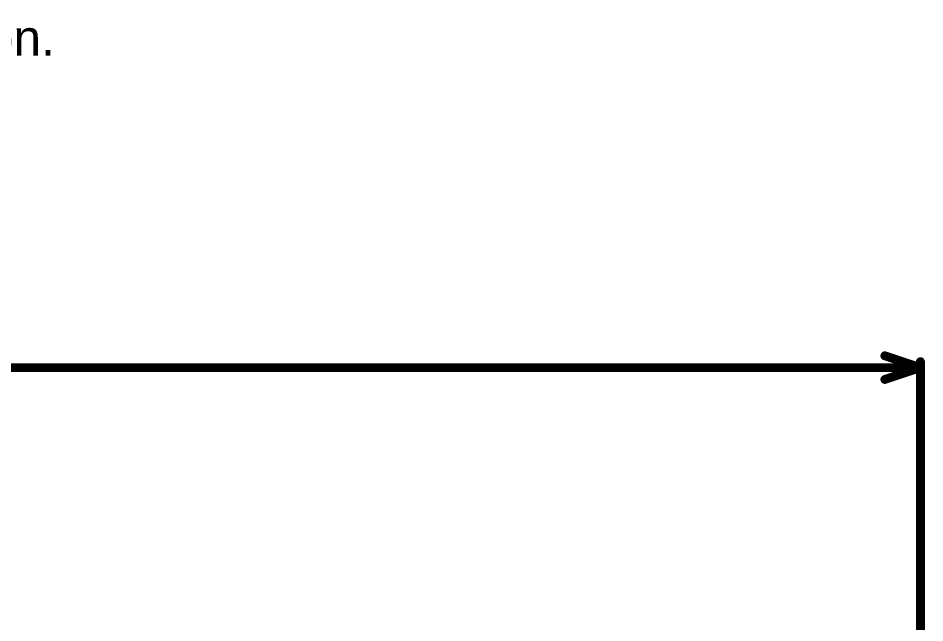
# Model space of a CAD drawing. Header units: inches. Extents: x 0 to 198, y 0 to 199.
# Drawn here: x 4.777 to 6.307, y 4.768 to 5.788 of the extents above; entities that cross this region are included whole.
import ezdxf

# ---------------------------------------------------------------- set-up
doc = ezdxf.new("R2010")
doc.units = ezdxf.units.IN
doc.header["$MEASUREMENT"] = 0
doc.layers.add('Dimensions', color=6, linetype='Continuous')
doc.layers.add('Drill Drawing', color=1, linetype='Continuous')
doc.styles.add('Arial', font='', dxfattribs={"height": 0.2})
doc.styles.get('Arial').set_extended_font_data('Arial')

msp = doc.modelspace()

# ---------------------------------------------------------------- linework, layer by layer
at = {"layer": 'Dimensions'}
for points in [[(6.2392, 5.2185, 0.015, 0.015, 0), (6.2992, 5.1985, 0.015, 0.015, 0)], [(6.2992, 4.7344, 0.015, 0.015, 0), (6.2992, 5.2085, 0.015, 0.015, 0)], [(3.5162, 5.1985, 0.015, 0.015, 0), (6.2992, 5.1985, 0.015, 0.015, 0)], [(6.2392, 5.1785, 0.015, 0.015, 0), (6.2992, 5.1985, 0.015, 0.015, 0)]]:
    msp.add_lwpolyline(points, format="xyseb", dxfattribs=at)
for points in [[(6.2355, 5.2185, 0.0075, 0.0075, 1), (6.243, 5.2185, 0.0075, 0.0075, 1)], [(6.2955, 5.2085, 0.0075, 0.0075, 1), (6.303, 5.2085, 0.0075, 0.0075, 1)], [(6.2955, 5.1985, 0.0075, 0.0075, 1), (6.303, 5.1985, 0.0075, 0.0075, 1)], [(6.2955, 5.1985, 0.0075, 0.0075, 1), (6.303, 5.1985, 0.0075, 0.0075, 1)], [(6.2955, 5.1985, 0.0075, 0.0075, 1), (6.303, 5.1985, 0.0075, 0.0075, 1)], [(6.2355, 5.1785, 0.0075, 0.0075, 1), (6.243, 5.1785, 0.0075, 0.0075, 1)]]:
    msp.add_lwpolyline(points, format="xyseb", close=True, dxfattribs=at)

# ---------------------------------------------------------------- texts
at = {"layer": 'Drill Drawing', "style": 'Arial'}
msp.add_text('= Calculated from tool start centre position to tool end centre position.', height=0.06, dxfattribs=at).set_placement((2.2607, 5.725))

doc.saveas('drawing.dxf')
